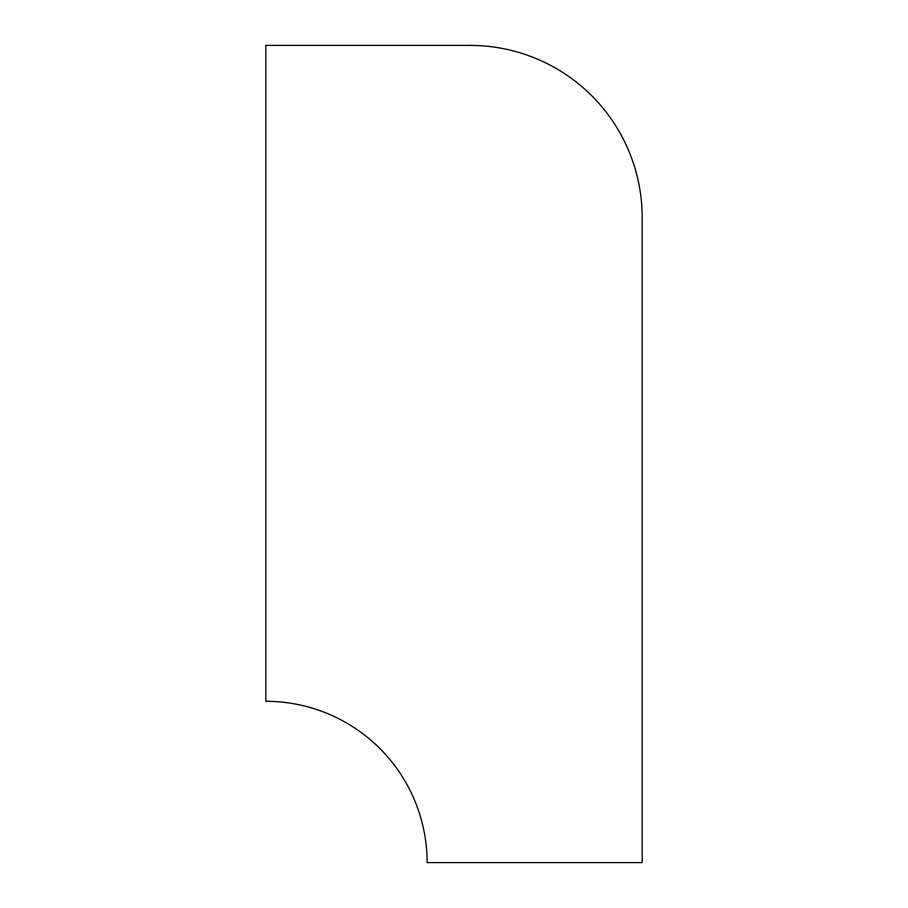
<?xml version="1.0" encoding="UTF-8"?>
<svg xmlns="http://www.w3.org/2000/svg" width="908" height="908" viewBox="0 0 908 908"><rect width="100%" height="100%" fill="white"/><g stroke="black" fill="none" stroke-linecap="round" stroke-linejoin="round"><path stroke-width="1.36" d="M470.128 45.4L265.828 45.4L265.828 701.305A161.295 161.295 0 0 1 427.123 862.6L642.172 862.6L642.172 217.443A172.043 172.043 0 0 0 470.128 45.4"/></g></svg>
